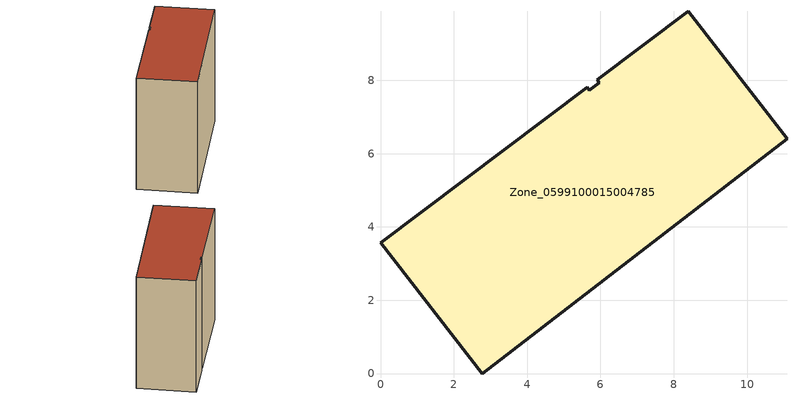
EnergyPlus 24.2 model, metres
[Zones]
Zone_0599100015004785
 floor ground (C_G): 0,3.57 5.64,7.81 5.7,7.72 5.96,7.94 5.92,8.02 8.39,9.88 11.09,6.4 2.77,0 z0.86
 wall outside (C_F): 8.39,9.88 5.92,8.02 5.96,7.94 5.7,7.72 5.64,7.81 0,3.57 2.77,0 11.09,6.4 8.39,9.88 z0.86:10.26
 roof outside (C_R): 5.92,8.02 5.96,7.94 5.7,7.72 5.64,7.81 0,3.57 2.77,0 11.09,6.4 8.39,9.88 z10.26
[BUILDING]
Pand.0599100015004785: North Axis=0; Terrain=City; Loads Convergence Tolerance Value=0.04; Temperature Convergence Tolerance Value=0.4; Solar Distribution=FullExterior; Maximum Number of Warmup Days=25; Minimum Number of Warmup Days=1
[Site:Location]
Rotterdam.The.Hague.AP_ZH_NLD Design_Conditions: Latitude=51.96; Longitude=4.45; Time Zone=1; Elevation=-4.5
[SITE:GROUNDTEMPERATURE:BUILDINGSURFACE]
18, 18, 18, 18, 18, 18, 18, 18, 18, 18, 18, 18
[MATERIAL] Thermal Absorptance=0.9; Solar Absorptance=0.7; Visible Absorptance=0.7
Name | Roughness | Thickness | Conductivity | Density | Specific Heat
G.TC.1975-1991 | MediumSmooth | 0.15 | 0.288461 | 540 | 1210
F.TC.1975-1991 | Rough | 0.3 | 0.230769 | 1920 | 840
R.TC.1975-1991 | MediumRough | 0.2 | 0.153846 | 1500 | 1000
[CONSTRUCTION]
C_G: G.TC.1975-1991
C_F: F.TC.1975-1991
C_R: R.TC.1975-1991
[ZONE]
Zone_0599100015004785: Type=1; Multiplier=1; Ceiling Height=Autocalculate; Volume=Autocalculate; Floor Area=autocalculate; Part of Total Floor Area=Yes
[ZONEINFILTRATION:DESIGNFLOWRATE]
Infil_Zone_0599100015004785: Zone or ZoneList or Space or SpaceList=Zone_0599100015004785; Schedule=AlwaysOn; Design Flow Rate Calculation Method=Flow/Area; Flow Rate per Floor Area=0.003; Constant Term Coefficient=1; Temperature Term Coefficient=0; Velocity Term Coefficient=0; Velocity Squared Term Coefficient=0
[HVACTEMPLATE:ZONE:IDEALLOADSAIRSYSTEM]
Zone_0599100015004785: Maximum Heating Supply Air Temperature=50; Minimum Cooling Supply Air Temperature=13; Maximum Heating Supply Air Humidity Ratio=0.0156; Minimum Cooling Supply Air Humidity Ratio=0.0077; Heating Limit=NoLimit; Cooling Limit=NoLimit; Dehumidification Control Type=ConstantSensibleHeatRatio; Cooling Sensible Heat Ratio=0.7; Dehumidification Setpoint=60; Humidification Control Type=None; Humidification Setpoint=30; Outdoor Air Method=None; Outdoor Air Flow Rate per Person=0.00944; Outdoor Air Flow Rate per Zone Floor Area=0; Outdoor Air Flow Rate per Zone=0; Demand Controlled Ventilation Type=None; Outdoor Air Economizer Type=NoEconomizer; Heat Recovery Type=None; Sensible Heat Recovery Effectiveness=0.7; Latent Heat Recovery Effectiveness=0.65
[ZONECONTROL:THERMOSTAT]
ThermostatControl_Zone_0599100015004785: Zone or ZoneList=Zone_0599100015004785; Control Type Schedule=DualSetpointControlType; Control 1=Thermostat_Zone_0599100015004785; Temperature Difference Between Cutout And Setpoint=0
[THERMOSTATSETPOINT:DUALSETPOINT]
Thermostat_Zone_0599100015004785: Heating Setpoint Temperature Schedule=HeatingSetpoint_Zone_0599100015004785; Cooling Setpoint Temperature Schedule=CoolingSetpoint_Zone_0599100015004785
[SCHEDULE:COMPACT]
HeatingSetpoint_Zone_0599100015004785: Through: 12/31, For: AllDays, Until: 24:00, 21
CoolingSetpoint_Zone_0599100015004785: Through: 12/31, For: AllDays, Until: 24:00, 24
DualSetpointControlType: Through: 12/31, For: AllDays, Until: 24:00, 4
AlwaysOn: Through: 12/31, For: AllDays, Until: 24:00, 1
